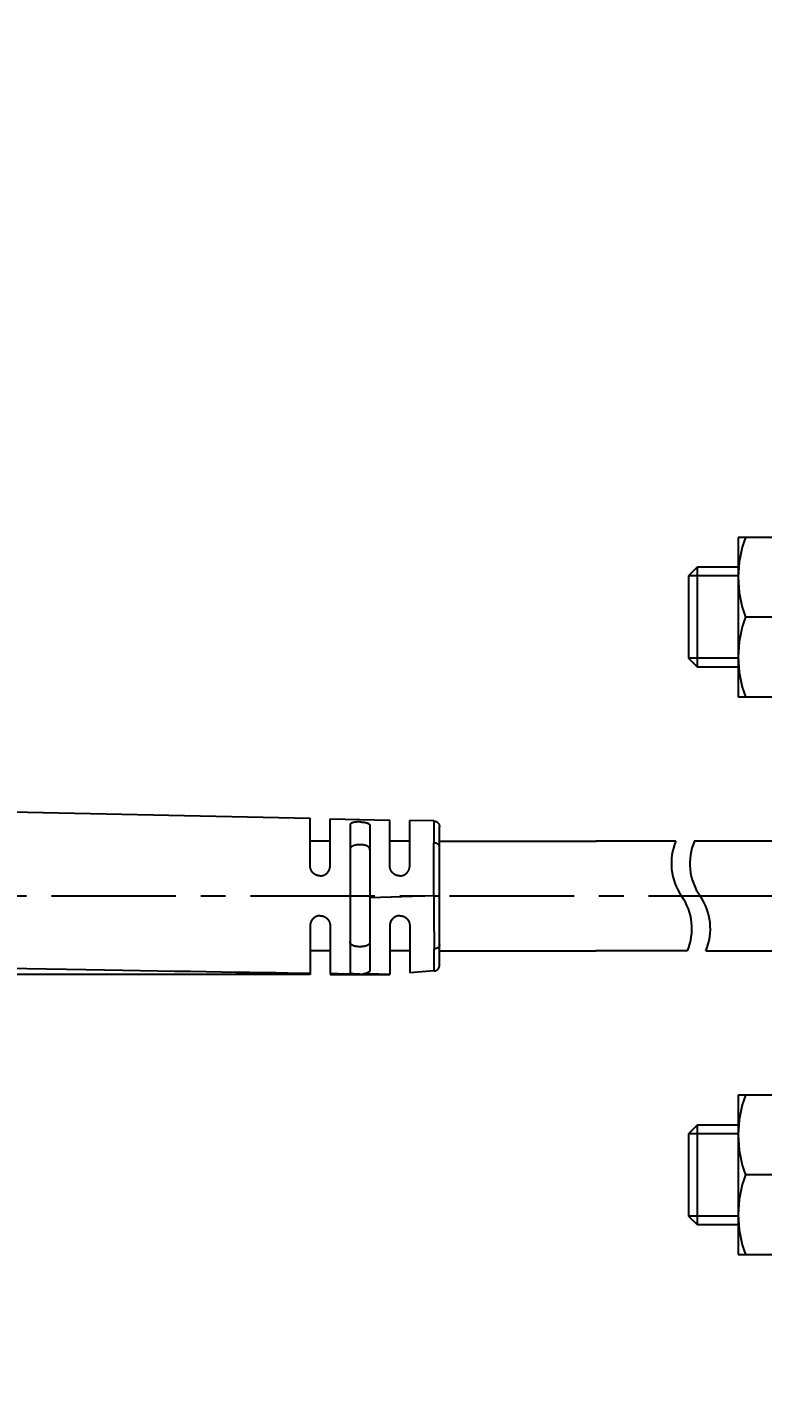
# Model space of a CAD drawing. Header units: inches. Extents: x 0 to 77285, y -118 to 40065.
# Drawn here: x 17143.4 to 17180.3, y 23681.6 to 23749.2 of the extents above; entities that cross this region are included whole.
import ezdxf

# ---------------------------------------------------------------- set-up
doc = ezdxf.new("R2010")
doc.units = ezdxf.units.IN
doc.header["$LTSCALE"] = 5
doc.header["$MEASUREMENT"] = 0
doc.linetypes.add('CENTER', pattern=[2, 1.25, -0.25, 0.25, -0.25])
doc.linetypes.add('HIDDEN', pattern=[0.375, 0.25, -0.125])
for name, color, linetype in [('11', 1, 'CENTER'), ('22', 2, 'HIDDEN'), ('4', 4, 'Continuous'), ('55', 5, 'Continuous'), ('T', 3, 'Continuous')]:
    doc.layers.add(name, color=color, linetype=linetype)
doc.styles.add('SCI', font='')
doc.styles.get('SCI').set_extended_font_data('Gulim')
doc.dimstyles.new('SCH', dxfattribs={"dimtxt": 2.5, "dimasz": 2, "dimexe": 1.25, "dimexo": 0.625, "dimtad": 1, "dimdec": 8, "dimtxsty": 'SCI', "dimcen": 2.5, "dimclrd": 4, "dimclre": 4, "dimclrt": 7, "dimadec": 8, "dimazin": 2, "dimtfac": 1, "dimtdec": 8, "dimtmove": 0, "dimatfit": 3, "dimfxl": 1, "dimarcsym": 0})

# ---------------------------------------------------------------- blocks, each defined once
blk = doc.blocks.new('A$Cd609bd9b')
for p, q in [((-2.75, -312), (-2.75, -317.708)), ((2.75, -317.128), (2.75, -312)), ((2.75, -318.056), (2.75, -322.642)), ((-2.75, -318.636), (-2.75, -322.642)), ((-2.75, -330.504), (-2.75, -322.642)), ((2.75, -330.504), (2.75, -322.642)), ((3.465, -330.504), (-3.465, -330.504)), ((0, -330.789), (0, -330.504)), ((-3.765, -330.798), (-3.791, -332.004)), ((-3.765, -330.798), (-2.667, -330.795)), ((0, -330.789), (0.097, -334.004)), ((3.764, -330.78), (3.864, -332.004)), ((-1.509, -332.004), (-3.791, -332.004)), ((-2.762, -333.004), (-2.762, -332.004)), ((1.491, -332.004), (3.864, -332.004)), ((2.738, -333.004), (2.738, -332.004)), ((-3.877, -336.004), (-3.812, -333.004)), ((-1.509, -333.004), (-3.812, -333.004)), ((1.491, -333.004), (3.942, -333.004)), ((3.942, -336.004), (3.942, -333.004)), ((-3.536, -334.004), (3.731, -334.004)), ((-3.562, -335.004), (3.817, -335.004)), ((-1.509, -336.004), (-3.877, -336.004)), ((-2.762, -337.004), (-2.762, -336.004)), ((1.491, -336.004), (3.942, -336.004)), ((2.738, -337.004), (2.738, -336.004)), ((-4.361, -358.504), (-3.898, -337.004)), ((-1.509, -337.004), (-3.898, -337.004)), ((1.491, -337.004), (3.942, -337.004)), ((3.942, -337.004), (3.942, -358.504))]:
    blk.add_line(p, q)
for points in [[(-3.765, -330.798), (-3.763, -330.773), (-3.76, -330.75), (-3.755, -330.727), (-3.748, -330.705), (-3.74, -330.683), (-3.729, -330.662), (-3.718, -330.643), (-3.705, -330.624), (-3.69, -330.606), (-3.675, -330.59), (-3.658, -330.574), (-3.64, -330.56), (-3.621, -330.548), (-3.601, -330.537), (-3.58, -330.527), (-3.559, -330.519), (-3.536, -330.513), (-3.513, -330.508), (-3.489, -330.505), (-3.465, -330.504)], [(-2.454, -330.504), (-2.471, -330.505), (-2.488, -330.508), (-2.504, -330.513), (-2.52, -330.519), (-2.535, -330.527), (-2.55, -330.536), (-2.564, -330.547), (-2.577, -330.56), (-2.59, -330.574), (-2.602, -330.589), (-2.613, -330.605), (-2.623, -330.623), (-2.633, -330.641), (-2.641, -330.661), (-2.648, -330.681), (-2.654, -330.703), (-2.659, -330.725), (-2.663, -330.748), (-2.665, -330.771), (-2.667, -330.795)], [(2.446, -330.504), (2.463, -330.505), (2.479, -330.508), (2.495, -330.512), (2.51, -330.518), (2.525, -330.526), (2.539, -330.535), (2.553, -330.545), (2.566, -330.557), (2.579, -330.57), (2.59, -330.584), (2.601, -330.6), (2.612, -330.617), (2.621, -330.634), (2.629, -330.653), (2.637, -330.673), (2.643, -330.693), (2.648, -330.714), (2.653, -330.736), (2.656, -330.759), (2.657, -330.782)], [(3.764, -330.78), (3.761, -330.757), (3.757, -330.734), (3.751, -330.712), (3.743, -330.691), (3.734, -330.671), (3.723, -330.651), (3.711, -330.633), (3.698, -330.615), (3.684, -330.599), (3.668, -330.583), (3.652, -330.569), (3.634, -330.556), (3.615, -330.545), (3.596, -330.534), (3.576, -330.525), (3.555, -330.518), (3.533, -330.512), (3.511, -330.508), (3.488, -330.505), (3.465, -330.504)], [(0, -330.789), (-0.154, -330.789), (-0.306, -330.789), (-0.457, -330.79), (-0.606, -330.79), (-0.754, -330.79), (-0.9, -330.791), (-1.043, -330.791), (-1.185, -330.791), (-1.324, -330.792), (-1.461, -330.792), (-1.596, -330.792), (-1.727, -330.793), (-1.856, -330.793), (-1.982, -330.793), (-2.105, -330.794), (-2.224, -330.794), (-2.34, -330.794), (-2.453, -330.795), (-2.562, -330.795), (-2.667, -330.795)], [(0, -330.789), (0.144, -330.788), (0.289, -330.788), (0.435, -330.788), (0.58, -330.787), (0.726, -330.787), (0.871, -330.787), (1.015, -330.786), (1.157, -330.786), (1.299, -330.785), (1.438, -330.785), (1.575, -330.785), (1.709, -330.785), (1.84, -330.784), (1.969, -330.784), (2.093, -330.784), (2.215, -330.783), (2.332, -330.783), (2.445, -330.783), (2.553, -330.782), (2.657, -330.782)], [(3.764, -330.78), (3.715, -330.78), (3.665, -330.78), (3.615, -330.78), (3.563, -330.78), (3.512, -330.78), (3.459, -330.78), (3.406, -330.78), (3.353, -330.781), (3.298, -330.781), (3.243, -330.781), (3.188, -330.781), (3.131, -330.781), (3.074, -330.781), (3.017, -330.781), (2.958, -330.782), (2.9, -330.782), (2.84, -330.782), (2.78, -330.782), (2.719, -330.782), (2.657, -330.782)], [(-1.009, -332.504), (-1.009, -332.491), (-1.009, -332.478), (-1.01, -332.465), (-1.011, -332.452), (-1.013, -332.439), (-1.015, -332.426), (-1.017, -332.413), (-1.02, -332.4), (-1.023, -332.388), (-1.026, -332.375), (-1.029, -332.362), (-1.033, -332.35), (-1.037, -332.337), (-1.042, -332.325), (-1.047, -332.313), (-1.052, -332.301), (-1.057, -332.289), (-1.063, -332.278), (-1.069, -332.266), (-1.075, -332.255), (-1.078, -332.251), (-1.08, -332.246), (-1.083, -332.241), (-1.086, -332.237), (-1.089, -332.232), (-1.092, -332.227), (-1.095, -332.223), (-1.098, -332.218), (-1.101, -332.214), (-1.105, -332.21), (-1.108, -332.205), (-1.111, -332.201), (-1.114, -332.196), (-1.118, -332.192), (-1.121, -332.188), (-1.125, -332.184), (-1.128, -332.18), (-1.132, -332.176), (-1.135, -332.172), (-1.139, -332.167), (-1.143, -332.163), (-1.147, -332.159), (-1.151, -332.155), (-1.155, -332.151), (-1.159, -332.147), (-1.163, -332.143), (-1.167, -332.139), (-1.171, -332.135), (-1.175, -332.132), (-1.179, -332.128), (-1.184, -332.124), (-1.188, -332.121), (-1.192, -332.117), (-1.197, -332.113), (-1.201, -332.11), (-1.206, -332.106), (-1.21, -332.103), (-1.215, -332.1), (-1.219, -332.096), (-1.224, -332.093), (-1.228, -332.09), (-1.233, -332.087), (-1.237, -332.084), (-1.242, -332.081), (-1.247, -332.078), (-1.251, -332.075), (-1.256, -332.073), (-1.261, -332.07), (-1.266, -332.067), (-1.271, -332.064), (-1.275, -332.062), (-1.28, -332.059), (-1.285, -332.057), (-1.29, -332.054), (-1.295, -332.052), (-1.3, -332.05), (-1.305, -332.047), (-1.31, -332.045), (-1.315, -332.043), (-1.32, -332.041), (-1.327, -332.038), (-1.334, -332.036), (-1.341, -332.033), (-1.348, -332.031), (-1.355, -332.028), (-1.362, -332.026), (-1.369, -332.024), (-1.376, -332.022), (-1.383, -332.02), (-1.391, -332.018), (-1.398, -332.017), (-1.405, -332.015), (-1.412, -332.014), (-1.419, -332.012), (-1.427, -332.011), (-1.434, -332.01), (-1.441, -332.009), (-1.449, -332.008), (-1.456, -332.007), (-1.463, -332.006), (-1.465, -332.006), (-1.468, -332.006), (-1.47, -332.006), (-1.472, -332.005), (-1.474, -332.005), (-1.477, -332.005), (-1.479, -332.005), (-1.481, -332.005), (-1.484, -332.005), (-1.486, -332.005), (-1.488, -332.005), (-1.49, -332.004), (-1.493, -332.004), (-1.495, -332.004), (-1.497, -332.004), (-1.5, -332.004), (-1.502, -332.004), (-1.504, -332.004), (-1.506, -332.004), (-1.509, -332.004)], [(0.991, -332.504), (0.991, -332.502), (0.991, -332.499), (0.991, -332.497), (0.991, -332.494), (0.992, -332.492), (0.992, -332.489), (0.992, -332.487), (0.992, -332.484), (0.992, -332.482), (0.992, -332.479), (0.992, -332.477), (0.992, -332.474), (0.992, -332.472), (0.993, -332.47), (0.993, -332.467), (0.993, -332.465), (0.993, -332.462), (0.993, -332.46), (0.994, -332.457), (0.994, -332.455), (0.995, -332.447), (0.996, -332.439), (0.997, -332.431), (0.998, -332.423), (0.999, -332.416), (1.001, -332.408), (1.002, -332.4), (1.004, -332.392), (1.006, -332.384), (1.008, -332.377), (1.01, -332.369), (1.012, -332.361), (1.015, -332.354), (1.017, -332.346), (1.02, -332.339), (1.022, -332.331), (1.025, -332.324), (1.028, -332.317), (1.031, -332.309), (1.034, -332.302), (1.036, -332.297), (1.039, -332.292), (1.041, -332.287), (1.044, -332.281), (1.046, -332.276), (1.049, -332.271), (1.052, -332.266), (1.055, -332.261), (1.057, -332.256), (1.06, -332.251), (1.063, -332.246), (1.066, -332.241), (1.069, -332.236), (1.073, -332.231), (1.076, -332.226), (1.079, -332.222), (1.082, -332.217), (1.086, -332.212), (1.089, -332.207), (1.092, -332.203), (1.096, -332.198), (1.099, -332.194), (1.103, -332.189), (1.107, -332.185), (1.11, -332.18), (1.114, -332.176), (1.118, -332.172), (1.122, -332.167), (1.126, -332.163), (1.13, -332.159), (1.134, -332.155), (1.138, -332.151), (1.142, -332.147), (1.146, -332.143), (1.15, -332.139), (1.154, -332.135), (1.159, -332.131), (1.163, -332.127), (1.167, -332.123), (1.172, -332.12), (1.176, -332.116), (1.18, -332.113), (1.184, -332.11), (1.189, -332.106), (1.193, -332.103), (1.197, -332.1), (1.202, -332.097), (1.206, -332.094), (1.21, -332.091), (1.215, -332.088), (1.219, -332.085), (1.224, -332.082), (1.228, -332.079), (1.233, -332.076), (1.238, -332.073), (1.242, -332.071), (1.247, -332.068), (1.252, -332.065), (1.256, -332.063), (1.261, -332.06), (1.272, -332.055), (1.283, -332.05), (1.294, -332.045), (1.305, -332.04), (1.316, -332.036), (1.327, -332.032), (1.339, -332.028), (1.35, -332.025), (1.362, -332.021), (1.374, -332.018), (1.385, -332.016), (1.397, -332.013), (1.409, -332.011), (1.421, -332.009), (1.432, -332.008), (1.444, -332.006), (1.456, -332.005), (1.468, -332.005), (1.48, -332.004), (1.491, -332.004)], [(-1.009, -332.504), (-1.009, -332.507), (-1.009, -332.509), (-1.009, -332.512), (-1.009, -332.514), (-1.009, -332.516), (-1.009, -332.519), (-1.009, -332.521), (-1.009, -332.524), (-1.009, -332.526), (-1.009, -332.529), (-1.009, -332.531), (-1.009, -332.534), (-1.01, -332.536), (-1.01, -332.539), (-1.01, -332.541), (-1.01, -332.544), (-1.01, -332.546), (-1.011, -332.549), (-1.011, -332.551), (-1.011, -332.554), (-1.012, -332.561), (-1.013, -332.569), (-1.014, -332.577), (-1.015, -332.585), (-1.017, -332.593), (-1.018, -332.6), (-1.02, -332.608), (-1.021, -332.616), (-1.023, -332.624), (-1.025, -332.631), (-1.027, -332.639), (-1.029, -332.646), (-1.032, -332.654), (-1.034, -332.662), (-1.037, -332.669), (-1.039, -332.676), (-1.042, -332.684), (-1.045, -332.691), (-1.048, -332.698), (-1.051, -332.706), (-1.053, -332.711), (-1.056, -332.716), (-1.058, -332.721), (-1.061, -332.727), (-1.063, -332.732), (-1.066, -332.737), (-1.069, -332.742), (-1.072, -332.747), (-1.075, -332.752), (-1.077, -332.757), (-1.08, -332.762), (-1.083, -332.767), (-1.086, -332.772), (-1.09, -332.777), (-1.093, -332.782), (-1.096, -332.787), (-1.099, -332.791), (-1.103, -332.796), (-1.106, -332.801), (-1.109, -332.805), (-1.113, -332.81), (-1.117, -332.814), (-1.12, -332.819), (-1.124, -332.823), (-1.128, -332.828), (-1.131, -332.832), (-1.135, -332.837), (-1.139, -332.841), (-1.143, -332.845), (-1.147, -332.849), (-1.151, -332.854), (-1.155, -332.858), (-1.159, -332.862), (-1.163, -332.866), (-1.167, -332.87), (-1.172, -332.874), (-1.176, -332.877), (-1.18, -332.881), (-1.185, -332.885), (-1.189, -332.889), (-1.193, -332.892), (-1.197, -332.895), (-1.202, -332.899), (-1.206, -332.902), (-1.21, -332.905), (-1.214, -332.908), (-1.219, -332.912), (-1.223, -332.915), (-1.228, -332.918), (-1.232, -332.921), (-1.237, -332.924), (-1.241, -332.927), (-1.246, -332.929), (-1.25, -332.932), (-1.255, -332.935), (-1.259, -332.938), (-1.264, -332.94), (-1.269, -332.943), (-1.273, -332.945), (-1.278, -332.948), (-1.289, -332.953), (-1.3, -332.958), (-1.311, -332.963), (-1.322, -332.968), (-1.333, -332.972), (-1.345, -332.976), (-1.356, -332.98), (-1.368, -332.984), (-1.379, -332.987), (-1.391, -332.99), (-1.403, -332.993), (-1.415, -332.995), (-1.426, -332.997), (-1.438, -332.999), (-1.45, -333.001), (-1.462, -333.002), (-1.474, -333.003), (-1.485, -333.004), (-1.497, -333.004), (-1.509, -333.004)], [(0.991, -332.504), (0.992, -332.517), (0.992, -332.529), (0.993, -332.542), (0.994, -332.554), (0.996, -332.567), (0.997, -332.58), (0.999, -332.592), (1.002, -332.605), (1.005, -332.617), (1.008, -332.629), (1.011, -332.642), (1.015, -332.654), (1.019, -332.666), (1.023, -332.678), (1.027, -332.69), (1.032, -332.701), (1.037, -332.713), (1.043, -332.724), (1.048, -332.736), (1.054, -332.747), (1.057, -332.751), (1.06, -332.756), (1.062, -332.761), (1.065, -332.766), (1.068, -332.77), (1.071, -332.775), (1.074, -332.779), (1.077, -332.784), (1.08, -332.789), (1.083, -332.793), (1.086, -332.797), (1.09, -332.802), (1.093, -332.806), (1.096, -332.811), (1.1, -332.815), (1.103, -332.819), (1.107, -332.823), (1.11, -332.828), (1.114, -332.832), (1.117, -332.836), (1.121, -332.84), (1.125, -332.844), (1.129, -332.848), (1.133, -332.853), (1.137, -332.857), (1.141, -332.861), (1.145, -332.865), (1.149, -332.869), (1.153, -332.873), (1.158, -332.877), (1.162, -332.88), (1.166, -332.884), (1.171, -332.888), (1.175, -332.891), (1.18, -332.895), (1.184, -332.899), (1.189, -332.902), (1.193, -332.905), (1.198, -332.909), (1.202, -332.912), (1.207, -332.915), (1.212, -332.919), (1.216, -332.922), (1.221, -332.925), (1.226, -332.928), (1.231, -332.931), (1.235, -332.934), (1.24, -332.936), (1.245, -332.939), (1.25, -332.942), (1.255, -332.945), (1.26, -332.947), (1.265, -332.95), (1.27, -332.952), (1.275, -332.955), (1.28, -332.957), (1.285, -332.959), (1.29, -332.962), (1.295, -332.964), (1.3, -332.966), (1.307, -332.969), (1.314, -332.972), (1.321, -332.974), (1.328, -332.977), (1.336, -332.979), (1.343, -332.982), (1.35, -332.984), (1.357, -332.986), (1.364, -332.988), (1.372, -332.99), (1.379, -332.991), (1.386, -332.993), (1.394, -332.994), (1.401, -332.996), (1.408, -332.997), (1.416, -332.998), (1.423, -332.999), (1.43, -333), (1.438, -333.001), (1.445, -333.002), (1.447, -333.002), (1.45, -333.002), (1.452, -333.003), (1.454, -333.003), (1.457, -333.003), (1.459, -333.003), (1.461, -333.003), (1.464, -333.003), (1.466, -333.003), (1.468, -333.004), (1.471, -333.004), (1.473, -333.004), (1.475, -333.004), (1.478, -333.004), (1.48, -333.004), (1.482, -333.004), (1.484, -333.004), (1.487, -333.004), (1.489, -333.004), (1.491, -333.004)], [(3.942, -333.004), (3.941, -333.03), (3.941, -333.062), (3.94, -333.099), (3.939, -333.14), (3.939, -333.186), (3.938, -333.237), (3.937, -333.292), (3.936, -333.352), (3.935, -333.415), (3.934, -333.483), (3.933, -333.554), (3.932, -333.629), (3.93, -333.708), (3.929, -333.79), (3.928, -333.875), (3.926, -333.963), (3.925, -334.054), (3.923, -334.147), (3.922, -334.244), (3.92, -334.342)], [(-3.716, -334.504), (-3.716, -334.502), (-3.716, -334.499), (-3.716, -334.497), (-3.716, -334.494), (-3.716, -334.492), (-3.716, -334.489), (-3.716, -334.487), (-3.716, -334.484), (-3.716, -334.482), (-3.716, -334.479), (-3.715, -334.477), (-3.715, -334.474), (-3.715, -334.472), (-3.715, -334.469), (-3.715, -334.467), (-3.715, -334.465), (-3.715, -334.462), (-3.715, -334.46), (-3.715, -334.457), (-3.714, -334.455), (-3.714, -334.447), (-3.714, -334.439), (-3.713, -334.431), (-3.713, -334.423), (-3.712, -334.415), (-3.712, -334.408), (-3.711, -334.4), (-3.71, -334.392), (-3.71, -334.384), (-3.709, -334.377), (-3.708, -334.369), (-3.707, -334.361), (-3.707, -334.354), (-3.706, -334.346), (-3.705, -334.339), (-3.704, -334.331), (-3.703, -334.324), (-3.702, -334.317), (-3.701, -334.309), (-3.7, -334.302), (-3.699, -334.297), (-3.699, -334.292), (-3.698, -334.286), (-3.697, -334.281), (-3.696, -334.276), (-3.695, -334.271), (-3.694, -334.266), (-3.693, -334.261), (-3.692, -334.255), (-3.692, -334.25), (-3.691, -334.245), (-3.69, -334.241), (-3.689, -334.236), (-3.688, -334.231), (-3.687, -334.226), (-3.686, -334.221), (-3.684, -334.216), (-3.683, -334.212), (-3.682, -334.207), (-3.681, -334.202), (-3.68, -334.198), (-3.679, -334.193), (-3.678, -334.189), (-3.677, -334.184), (-3.675, -334.18), (-3.674, -334.176), (-3.673, -334.171), (-3.672, -334.167), (-3.67, -334.163), (-3.669, -334.158), (-3.668, -334.154), (-3.666, -334.15), (-3.665, -334.146), (-3.664, -334.142), (-3.662, -334.138), (-3.661, -334.134), (-3.659, -334.13), (-3.658, -334.127), (-3.657, -334.123), (-3.655, -334.119), (-3.654, -334.116), (-3.652, -334.112), (-3.651, -334.109), (-3.649, -334.106), (-3.648, -334.103), (-3.647, -334.099), (-3.645, -334.096), (-3.644, -334.093), (-3.642, -334.09), (-3.64, -334.087), (-3.639, -334.084), (-3.637, -334.081), (-3.636, -334.078), (-3.634, -334.076), (-3.633, -334.073), (-3.631, -334.07), (-3.629, -334.068), (-3.628, -334.065), (-3.626, -334.063), (-3.624, -334.06), (-3.621, -334.055), (-3.617, -334.05), (-3.613, -334.045), (-3.609, -334.04), (-3.605, -334.036), (-3.6, -334.032), (-3.596, -334.028), (-3.592, -334.024), (-3.587, -334.021), (-3.583, -334.018), (-3.579, -334.016), (-3.574, -334.013), (-3.569, -334.011), (-3.565, -334.009), (-3.56, -334.008), (-3.556, -334.006), (-3.551, -334.005), (-3.546, -334.005), (-3.541, -334.004), (-3.536, -334.004)], [(-2.317, -334.004), (-2.328, -334.004), (-2.339, -334.005), (-2.349, -334.007), (-2.359, -334.009), (-2.369, -334.011), (-2.378, -334.014), (-2.387, -334.017), (-2.396, -334.021), (-2.405, -334.026), (-2.413, -334.03), (-2.422, -334.036), (-2.429, -334.041), (-2.437, -334.047), (-2.444, -334.054), (-2.452, -334.06), (-2.458, -334.068), (-2.465, -334.075), (-2.472, -334.083), (-2.478, -334.091), (-2.484, -334.1), (-2.492, -334.112), (-2.5, -334.126), (-2.507, -334.141), (-2.514, -334.156), (-2.521, -334.172), (-2.528, -334.189), (-2.534, -334.207), (-2.539, -334.226), (-2.545, -334.245), (-2.55, -334.265), (-2.554, -334.286), (-2.558, -334.308), (-2.562, -334.33), (-2.565, -334.353), (-2.568, -334.377), (-2.57, -334.401), (-2.572, -334.426), (-2.573, -334.451), (-2.574, -334.477), (-2.574, -334.504)], [(2.293, -334.004), (2.304, -334.004), (2.314, -334.005), (2.325, -334.007), (2.335, -334.009), (2.344, -334.011), (2.354, -334.014), (2.363, -334.017), (2.372, -334.021), (2.381, -334.026), (2.389, -334.03), (2.397, -334.036), (2.405, -334.041), (2.413, -334.047), (2.42, -334.054), (2.427, -334.06), (2.434, -334.068), (2.441, -334.075), (2.447, -334.083), (2.453, -334.091), (2.459, -334.1), (2.467, -334.112), (2.475, -334.126), (2.483, -334.141), (2.49, -334.156), (2.497, -334.172), (2.503, -334.189), (2.509, -334.207), (2.515, -334.226), (2.52, -334.245), (2.525, -334.265), (2.53, -334.286), (2.534, -334.308), (2.537, -334.33), (2.541, -334.353), (2.543, -334.377), (2.545, -334.401), (2.547, -334.426), (2.549, -334.451), (2.549, -334.477), (2.55, -334.504)], [(3.731, -334.004), (3.732, -334.004), (3.733, -334.004), (3.734, -334.004), (3.735, -334.004), (3.736, -334.004), (3.737, -334.004), (3.738, -334.004), (3.739, -334.004), (3.74, -334.005), (3.741, -334.005), (3.742, -334.005), (3.742, -334.005), (3.743, -334.005), (3.744, -334.005), (3.745, -334.005), (3.746, -334.005), (3.747, -334.006), (3.748, -334.006), (3.749, -334.006), (3.75, -334.006), (3.753, -334.007), (3.756, -334.008), (3.759, -334.009), (3.762, -334.01), (3.765, -334.011), (3.768, -334.012), (3.771, -334.014), (3.774, -334.015), (3.776, -334.017), (3.779, -334.019), (3.782, -334.02), (3.785, -334.022), (3.788, -334.024), (3.791, -334.027), (3.793, -334.029), (3.796, -334.031), (3.799, -334.034), (3.802, -334.036), (3.804, -334.039), (3.807, -334.042), (3.809, -334.044), (3.811, -334.046), (3.813, -334.048), (3.815, -334.051), (3.817, -334.053), (3.819, -334.055), (3.821, -334.058), (3.823, -334.06), (3.824, -334.063), (3.826, -334.065), (3.828, -334.068), (3.83, -334.071), (3.832, -334.074), (3.834, -334.076), (3.835, -334.079), (3.837, -334.082), (3.839, -334.085), (3.841, -334.088), (3.843, -334.091), (3.844, -334.095), (3.846, -334.098), (3.848, -334.101), (3.85, -334.105), (3.851, -334.108), (3.853, -334.111), (3.855, -334.115), (3.856, -334.118), (3.858, -334.122), (3.86, -334.126), (3.861, -334.129), (3.863, -334.133), (3.865, -334.137), (3.866, -334.141), (3.868, -334.145), (3.869, -334.149), (3.871, -334.153), (3.872, -334.157), (3.874, -334.161), (3.876, -334.165), (3.877, -334.169), (3.878, -334.173), (3.88, -334.177), (3.881, -334.182), (3.883, -334.186), (3.884, -334.19), (3.885, -334.194), (3.887, -334.199), (3.888, -334.203), (3.889, -334.207), (3.891, -334.212), (3.892, -334.216), (3.893, -334.221), (3.894, -334.225), (3.896, -334.23), (3.897, -334.234), (3.898, -334.239), (3.899, -334.243), (3.901, -334.248), (3.902, -334.253), (3.903, -334.258), (3.904, -334.262), (3.905, -334.266), (3.906, -334.27), (3.907, -334.274), (3.908, -334.278), (3.909, -334.282), (3.909, -334.286), (3.91, -334.29), (3.911, -334.295), (3.912, -334.299), (3.913, -334.303), (3.914, -334.307), (3.915, -334.312), (3.916, -334.316), (3.916, -334.32), (3.917, -334.325), (3.918, -334.329), (3.919, -334.333), (3.92, -334.338), (3.92, -334.342)], [(-3.716, -334.504), (-3.716, -334.517), (-3.717, -334.529), (-3.717, -334.542), (-3.717, -334.555), (-3.717, -334.568), (-3.716, -334.58), (-3.716, -334.593), (-3.716, -334.605), (-3.715, -334.618), (-3.715, -334.63), (-3.714, -334.643), (-3.714, -334.655), (-3.713, -334.667), (-3.712, -334.679), (-3.711, -334.691), (-3.71, -334.703), (-3.709, -334.714), (-3.708, -334.726), (-3.706, -334.737), (-3.705, -334.748), (-3.704, -334.753), (-3.703, -334.758), (-3.703, -334.762), (-3.702, -334.767), (-3.701, -334.772), (-3.701, -334.776), (-3.7, -334.781), (-3.699, -334.785), (-3.698, -334.79), (-3.698, -334.794), (-3.697, -334.799), (-3.696, -334.803), (-3.695, -334.808), (-3.694, -334.812), (-3.693, -334.816), (-3.692, -334.82), (-3.692, -334.825), (-3.691, -334.829), (-3.69, -334.833), (-3.689, -334.837), (-3.688, -334.841), (-3.687, -334.846), (-3.686, -334.85), (-3.684, -334.854), (-3.683, -334.858), (-3.682, -334.862), (-3.681, -334.866), (-3.68, -334.87), (-3.679, -334.874), (-3.677, -334.878), (-3.676, -334.881), (-3.675, -334.885), (-3.674, -334.889), (-3.672, -334.892), (-3.671, -334.896), (-3.67, -334.899), (-3.668, -334.903), (-3.667, -334.906), (-3.666, -334.91), (-3.664, -334.913), (-3.663, -334.916), (-3.662, -334.919), (-3.66, -334.922), (-3.659, -334.925), (-3.657, -334.928), (-3.656, -334.931), (-3.654, -334.934), (-3.653, -334.937), (-3.651, -334.94), (-3.65, -334.942), (-3.648, -334.945), (-3.646, -334.948), (-3.645, -334.95), (-3.643, -334.953), (-3.642, -334.955), (-3.64, -334.957), (-3.638, -334.96), (-3.637, -334.962), (-3.635, -334.964), (-3.633, -334.966), (-3.631, -334.969), (-3.628, -334.972), (-3.626, -334.974), (-3.623, -334.977), (-3.621, -334.979), (-3.618, -334.982), (-3.616, -334.984), (-3.613, -334.986), (-3.611, -334.988), (-3.608, -334.99), (-3.605, -334.991), (-3.603, -334.993), (-3.6, -334.995), (-3.597, -334.996), (-3.595, -334.997), (-3.592, -334.998), (-3.589, -334.999), (-3.586, -335), (-3.583, -335.001), (-3.581, -335.002), (-3.58, -335.002), (-3.579, -335.002), (-3.578, -335.003), (-3.577, -335.003), (-3.576, -335.003), (-3.575, -335.003), (-3.574, -335.003), (-3.573, -335.003), (-3.572, -335.003), (-3.571, -335.004), (-3.571, -335.004), (-3.57, -335.004), (-3.569, -335.004), (-3.568, -335.004), (-3.567, -335.004), (-3.566, -335.004), (-3.565, -335.004), (-3.564, -335.004), (-3.563, -335.004), (-3.562, -335.004)], [(-2.574, -334.504), (-2.574, -334.522), (-2.573, -334.54), (-2.573, -334.557), (-2.572, -334.574), (-2.571, -334.591), (-2.57, -334.608), (-2.568, -334.624), (-2.567, -334.639), (-2.565, -334.655), (-2.563, -334.67), (-2.561, -334.684), (-2.558, -334.699), (-2.556, -334.712), (-2.553, -334.726), (-2.55, -334.739), (-2.547, -334.752), (-2.544, -334.764), (-2.541, -334.776), (-2.538, -334.787), (-2.535, -334.798), (-2.528, -334.816), (-2.522, -334.834), (-2.515, -334.851), (-2.507, -334.867), (-2.499, -334.882), (-2.491, -334.897), (-2.482, -334.911), (-2.473, -334.924), (-2.463, -334.936), (-2.452, -334.947), (-2.441, -334.958), (-2.43, -334.967), (-2.417, -334.976), (-2.405, -334.983), (-2.392, -334.989), (-2.378, -334.995), (-2.364, -334.999), (-2.349, -335.002), (-2.333, -335.004), (-2.317, -335.004)], [(2.55, -334.504), (2.549, -334.522), (2.549, -334.54), (2.548, -334.557), (2.548, -334.574), (2.547, -334.591), (2.545, -334.608), (2.544, -334.624), (2.542, -334.639), (2.54, -334.655), (2.538, -334.67), (2.536, -334.684), (2.534, -334.699), (2.531, -334.712), (2.529, -334.726), (2.526, -334.739), (2.523, -334.752), (2.52, -334.764), (2.517, -334.776), (2.514, -334.787), (2.51, -334.798), (2.504, -334.816), (2.498, -334.834), (2.491, -334.851), (2.483, -334.867), (2.475, -334.882), (2.467, -334.897), (2.458, -334.911), (2.448, -334.924), (2.438, -334.936), (2.428, -334.947), (2.417, -334.958), (2.405, -334.967), (2.393, -334.976), (2.38, -334.983), (2.367, -334.989), (2.353, -334.995), (2.339, -334.999), (2.324, -335.002), (2.309, -335.004), (2.293, -335.004)], [(3.922, -334.504), (3.922, -334.531), (3.921, -334.558), (3.921, -334.585), (3.921, -334.61), (3.921, -334.635), (3.921, -334.659), (3.92, -334.683), (3.92, -334.706), (3.919, -334.728), (3.919, -334.75), (3.918, -334.771), (3.918, -334.791), (3.917, -334.81), (3.916, -334.828), (3.916, -334.846), (3.915, -334.862), (3.914, -334.878), (3.913, -334.893), (3.912, -334.907), (3.911, -334.92)], [(3.922, -334.504), (3.922, -334.495), (3.922, -334.485), (3.922, -334.476), (3.921, -334.467), (3.921, -334.458), (3.921, -334.449), (3.921, -334.441), (3.921, -334.432), (3.921, -334.424), (3.921, -334.415), (3.921, -334.407), (3.921, -334.4), (3.921, -334.392), (3.921, -334.384), (3.921, -334.377), (3.921, -334.369), (3.921, -334.362), (3.921, -334.355), (3.921, -334.349), (3.92, -334.342)], [(3.817, -335.004), (3.819, -335.004), (3.821, -335.004), (3.823, -335.004), (3.825, -335.004), (3.826, -335.004), (3.828, -335.003), (3.83, -335.003), (3.832, -335.003), (3.834, -335.002), (3.835, -335.002), (3.837, -335.002), (3.839, -335.001), (3.841, -335.001), (3.842, -335), (3.844, -334.999), (3.846, -334.999), (3.847, -334.998), (3.849, -334.997), (3.851, -334.997), (3.852, -334.996), (3.855, -334.995), (3.857, -334.993), (3.859, -334.992), (3.861, -334.991), (3.863, -334.989), (3.865, -334.987), (3.868, -334.986), (3.87, -334.984), (3.872, -334.982), (3.874, -334.98), (3.876, -334.978), (3.878, -334.976), (3.88, -334.974), (3.882, -334.972), (3.884, -334.97), (3.885, -334.967), (3.887, -334.965), (3.889, -334.962), (3.891, -334.96), (3.893, -334.957), (3.894, -334.955), (3.895, -334.954), (3.896, -334.952), (3.897, -334.95), (3.898, -334.949), (3.899, -334.947), (3.9, -334.945), (3.901, -334.943), (3.901, -334.942), (3.902, -334.94), (3.903, -334.938), (3.904, -334.936), (3.905, -334.934), (3.906, -334.932), (3.907, -334.93), (3.908, -334.928), (3.909, -334.926), (3.91, -334.924), (3.91, -334.922), (3.911, -334.92)], [(3.894, -336.004), (3.895, -335.95), (3.896, -335.895), (3.897, -335.841), (3.897, -335.786), (3.898, -335.732), (3.899, -335.677), (3.9, -335.623), (3.901, -335.568), (3.902, -335.514), (3.903, -335.46), (3.904, -335.406), (3.904, -335.352), (3.905, -335.297), (3.906, -335.243), (3.907, -335.189), (3.908, -335.135), (3.909, -335.081), (3.91, -335.028), (3.91, -334.974), (3.911, -334.92)], [(-1.009, -336.504), (-1.009, -336.491), (-1.009, -336.478), (-1.01, -336.465), (-1.011, -336.452), (-1.013, -336.439), (-1.015, -336.426), (-1.017, -336.413), (-1.02, -336.4), (-1.023, -336.387), (-1.026, -336.374), (-1.03, -336.361), (-1.034, -336.349), (-1.038, -336.336), (-1.042, -336.324), (-1.047, -336.312), (-1.052, -336.3), (-1.058, -336.288), (-1.064, -336.276), (-1.07, -336.265), (-1.076, -336.254), (-1.079, -336.249), (-1.081, -336.244), (-1.084, -336.24), (-1.087, -336.235), (-1.09, -336.231), (-1.093, -336.226), (-1.096, -336.221), (-1.099, -336.217), (-1.102, -336.213), (-1.106, -336.208), (-1.109, -336.204), (-1.112, -336.199), (-1.116, -336.195), (-1.119, -336.191), (-1.122, -336.187), (-1.126, -336.183), (-1.129, -336.178), (-1.133, -336.174), (-1.136, -336.17), (-1.14, -336.166), (-1.144, -336.162), (-1.148, -336.158), (-1.152, -336.154), (-1.156, -336.15), (-1.16, -336.146), (-1.164, -336.142), (-1.168, -336.138), (-1.172, -336.134), (-1.176, -336.131), (-1.18, -336.127), (-1.185, -336.123), (-1.189, -336.12), (-1.193, -336.116), (-1.198, -336.112), (-1.202, -336.109), (-1.207, -336.106), (-1.211, -336.102), (-1.216, -336.099), (-1.22, -336.096), (-1.225, -336.093), (-1.229, -336.089), (-1.234, -336.086), (-1.238, -336.083), (-1.243, -336.08), (-1.248, -336.078), (-1.252, -336.075), (-1.257, -336.072), (-1.262, -336.069), (-1.267, -336.067), (-1.272, -336.064), (-1.276, -336.061), (-1.281, -336.059), (-1.286, -336.056), (-1.291, -336.054), (-1.296, -336.052), (-1.301, -336.049), (-1.306, -336.047), (-1.311, -336.045), (-1.316, -336.043), (-1.321, -336.041), (-1.328, -336.038), (-1.335, -336.035), (-1.342, -336.033), (-1.349, -336.03), (-1.356, -336.028), (-1.363, -336.026), (-1.37, -336.024), (-1.377, -336.022), (-1.384, -336.02), (-1.391, -336.018), (-1.398, -336.016), (-1.405, -336.015), (-1.413, -336.013), (-1.42, -336.012), (-1.427, -336.011), (-1.434, -336.01), (-1.442, -336.009), (-1.449, -336.008), (-1.456, -336.007), (-1.463, -336.006), (-1.466, -336.006), (-1.468, -336.006), (-1.47, -336.006), (-1.472, -336.005), (-1.475, -336.005), (-1.477, -336.005), (-1.479, -336.005), (-1.481, -336.005), (-1.484, -336.005), (-1.486, -336.005), (-1.488, -336.005), (-1.49, -336.004), (-1.493, -336.004), (-1.495, -336.004), (-1.497, -336.004), (-1.5, -336.004), (-1.502, -336.004), (-1.504, -336.004), (-1.506, -336.004), (-1.509, -336.004)], [(0.991, -336.504), (0.991, -336.502), (0.991, -336.499), (0.991, -336.497), (0.991, -336.494), (0.992, -336.492), (0.992, -336.489), (0.992, -336.487), (0.992, -336.484), (0.992, -336.482), (0.992, -336.479), (0.992, -336.477), (0.992, -336.474), (0.992, -336.472), (0.993, -336.47), (0.993, -336.467), (0.993, -336.465), (0.993, -336.462), (0.993, -336.46), (0.994, -336.457), (0.994, -336.455), (0.995, -336.447), (0.996, -336.439), (0.997, -336.431), (0.998, -336.423), (0.999, -336.415), (1.001, -336.408), (1.002, -336.4), (1.004, -336.392), (1.006, -336.384), (1.008, -336.377), (1.01, -336.369), (1.012, -336.361), (1.015, -336.354), (1.017, -336.346), (1.02, -336.339), (1.022, -336.331), (1.025, -336.324), (1.028, -336.316), (1.031, -336.309), (1.034, -336.302), (1.036, -336.297), (1.039, -336.291), (1.041, -336.286), (1.044, -336.281), (1.047, -336.276), (1.049, -336.271), (1.052, -336.265), (1.055, -336.26), (1.058, -336.255), (1.061, -336.25), (1.064, -336.245), (1.067, -336.24), (1.07, -336.235), (1.073, -336.231), (1.076, -336.226), (1.079, -336.221), (1.083, -336.216), (1.086, -336.211), (1.089, -336.207), (1.093, -336.202), (1.096, -336.198), (1.1, -336.193), (1.104, -336.188), (1.107, -336.184), (1.111, -336.179), (1.115, -336.175), (1.119, -336.171), (1.123, -336.166), (1.127, -336.162), (1.131, -336.158), (1.135, -336.154), (1.139, -336.15), (1.143, -336.146), (1.147, -336.142), (1.151, -336.138), (1.156, -336.134), (1.16, -336.13), (1.164, -336.126), (1.169, -336.122), (1.173, -336.119), (1.177, -336.115), (1.182, -336.112), (1.186, -336.108), (1.19, -336.105), (1.195, -336.102), (1.199, -336.099), (1.203, -336.095), (1.208, -336.092), (1.212, -336.089), (1.217, -336.086), (1.222, -336.083), (1.226, -336.08), (1.231, -336.077), (1.235, -336.075), (1.24, -336.072), (1.245, -336.069), (1.249, -336.067), (1.254, -336.064), (1.259, -336.061), (1.264, -336.059), (1.274, -336.054), (1.285, -336.049), (1.296, -336.044), (1.307, -336.039), (1.318, -336.035), (1.329, -336.031), (1.341, -336.028), (1.352, -336.024), (1.363, -336.021), (1.375, -336.018), (1.386, -336.015), (1.398, -336.013), (1.41, -336.011), (1.421, -336.009), (1.433, -336.008), (1.445, -336.006), (1.456, -336.005), (1.468, -336.005), (1.48, -336.004), (1.491, -336.004)], [(-1.009, -336.504), (-1.009, -336.507), (-1.009, -336.509), (-1.009, -336.512), (-1.009, -336.514), (-1.009, -336.516), (-1.009, -336.519), (-1.009, -336.521), (-1.009, -336.524), (-1.009, -336.526), (-1.009, -336.529), (-1.009, -336.531), (-1.009, -336.534), (-1.01, -336.536), (-1.01, -336.539), (-1.01, -336.541), (-1.01, -336.544), (-1.01, -336.546), (-1.011, -336.549), (-1.011, -336.551), (-1.011, -336.554), (-1.012, -336.561), (-1.013, -336.569), (-1.014, -336.577), (-1.015, -336.585), (-1.017, -336.593), (-1.018, -336.6), (-1.02, -336.608), (-1.021, -336.616), (-1.023, -336.623), (-1.025, -336.631), (-1.027, -336.639), (-1.029, -336.646), (-1.032, -336.654), (-1.034, -336.661), (-1.037, -336.669), (-1.039, -336.676), (-1.042, -336.684), (-1.045, -336.691), (-1.048, -336.698), (-1.051, -336.705), (-1.053, -336.711), (-1.056, -336.716), (-1.058, -336.721), (-1.061, -336.726), (-1.063, -336.732), (-1.066, -336.737), (-1.069, -336.742), (-1.072, -336.747), (-1.074, -336.752), (-1.077, -336.757), (-1.08, -336.762), (-1.083, -336.767), (-1.086, -336.772), (-1.089, -336.777), (-1.093, -336.782), (-1.096, -336.786), (-1.099, -336.791), (-1.102, -336.796), (-1.106, -336.8), (-1.109, -336.805), (-1.113, -336.81), (-1.116, -336.814), (-1.12, -336.819), (-1.124, -336.823), (-1.127, -336.828), (-1.131, -336.832), (-1.135, -336.836), (-1.139, -336.841), (-1.143, -336.845), (-1.147, -336.849), (-1.151, -336.853), (-1.155, -336.857), (-1.159, -336.861), (-1.163, -336.865), (-1.167, -336.869), (-1.171, -336.873), (-1.176, -336.877), (-1.18, -336.881), (-1.184, -336.885), (-1.188, -336.888), (-1.193, -336.892), (-1.197, -336.895), (-1.201, -336.898), (-1.205, -336.902), (-1.21, -336.905), (-1.214, -336.908), (-1.218, -336.911), (-1.223, -336.914), (-1.227, -336.917), (-1.231, -336.92), (-1.236, -336.923), (-1.24, -336.926), (-1.245, -336.929), (-1.249, -336.932), (-1.254, -336.934), (-1.258, -336.937), (-1.263, -336.94), (-1.268, -336.942), (-1.272, -336.945), (-1.277, -336.947), (-1.288, -336.953), (-1.299, -336.958), (-1.31, -336.963), (-1.321, -336.968), (-1.333, -336.972), (-1.344, -336.976), (-1.356, -336.98), (-1.367, -336.984), (-1.379, -336.987), (-1.391, -336.99), (-1.402, -336.993), (-1.414, -336.995), (-1.426, -336.997), (-1.438, -336.999), (-1.45, -337.001), (-1.462, -337.002), (-1.473, -337.003), (-1.485, -337.004), (-1.497, -337.004), (-1.509, -337.004)], [(0.991, -336.504), (0.992, -336.516), (0.992, -336.529), (0.993, -336.541), (0.994, -336.553), (0.995, -336.565), (0.997, -336.578), (0.999, -336.59), (1.001, -336.602), (1.004, -336.614), (1.007, -336.626), (1.01, -336.638), (1.013, -336.65), (1.017, -336.662), (1.021, -336.674), (1.025, -336.685), (1.03, -336.697), (1.035, -336.708), (1.04, -336.719), (1.045, -336.73), (1.051, -336.741), (1.054, -336.746), (1.056, -336.751), (1.059, -336.755), (1.062, -336.76), (1.065, -336.765), (1.068, -336.77), (1.071, -336.774), (1.074, -336.779), (1.077, -336.783), (1.08, -336.788), (1.083, -336.792), (1.086, -336.797), (1.089, -336.801), (1.093, -336.806), (1.096, -336.81), (1.099, -336.814), (1.103, -336.819), (1.106, -336.823), (1.11, -336.827), (1.113, -336.831), (1.117, -336.836), (1.121, -336.84), (1.125, -336.844), (1.129, -336.848), (1.133, -336.853), (1.137, -336.857), (1.141, -336.861), (1.145, -336.865), (1.149, -336.869), (1.154, -336.873), (1.158, -336.877), (1.162, -336.881), (1.167, -336.884), (1.171, -336.888), (1.176, -336.892), (1.18, -336.895), (1.185, -336.899), (1.189, -336.902), (1.194, -336.906), (1.198, -336.909), (1.203, -336.913), (1.208, -336.916), (1.212, -336.919), (1.217, -336.922), (1.222, -336.925), (1.227, -336.928), (1.232, -336.931), (1.236, -336.934), (1.241, -336.937), (1.246, -336.94), (1.251, -336.943), (1.256, -336.945), (1.261, -336.948), (1.266, -336.951), (1.271, -336.953), (1.276, -336.956), (1.282, -336.958), (1.287, -336.96), (1.292, -336.963), (1.297, -336.965), (1.304, -336.968), (1.311, -336.971), (1.318, -336.973), (1.326, -336.976), (1.333, -336.978), (1.34, -336.981), (1.348, -336.983), (1.355, -336.985), (1.362, -336.987), (1.37, -336.989), (1.377, -336.991), (1.384, -336.993), (1.392, -336.994), (1.399, -336.996), (1.407, -336.997), (1.414, -336.998), (1.422, -336.999), (1.429, -337), (1.437, -337.001), (1.444, -337.002), (1.447, -337.002), (1.449, -337.002), (1.451, -337.003), (1.454, -337.003), (1.456, -337.003), (1.458, -337.003), (1.461, -337.003), (1.463, -337.003), (1.465, -337.003), (1.468, -337.004), (1.47, -337.004), (1.473, -337.004), (1.475, -337.004), (1.477, -337.004), (1.48, -337.004), (1.482, -337.004), (1.484, -337.004), (1.487, -337.004), (1.489, -337.004), (1.491, -337.004)], [(3.612, -353.336), (3.63, -352.278), (3.647, -351.243), (3.663, -350.23), (3.68, -349.241), (3.696, -348.275), (3.711, -347.334), (3.726, -346.418), (3.741, -345.527), (3.755, -344.662), (3.768, -343.823), (3.781, -343.011), (3.794, -342.227), (3.806, -341.47), (3.818, -340.743), (3.829, -340.044), (3.84, -339.375), (3.85, -338.736), (3.86, -338.127), (3.869, -337.55), (3.878, -337.004)]]:
    blk.add_lwpolyline(points)
for centre, start, end in [((1.636, -319.749), 66.97326, 125.05559), ((-1.636, -315.086), 246.97326, 305.05559), ((1.636, -320.677), 66.97326, 125.05559), ((-1.636, -316.014), 246.97326, 305.05559)]:
    blk.add_arc(centre, 2.848, start, end)
blk = doc.blocks.new('A$C9632139dE')
for p, q in [((-5, -3), (-5, 0)), ((41, 0), (-5, 0)), ((41, -3), (41, 0)), ((41, -3), (-5, -3)), ((-4.8, -6), (-4.8, -3)), ((40.8, -6), (40.8, -3)), ((40.8, -6), (-4.8, -6)), ((-3, -8.5), (-3, -6)), ((39, -8.5), (39, -6)), ((39, -8.5), (-3, -8.5)), ((-1, -9.5), (-1, -8.5)), ((-1, -8.5), (9, -8.5)), ((9, -8.5), (9, -9.5)), ((27, -9.5), (27, -8.5)), ((27, -8.5), (37, -8.5)), ((37, -8.5), (37, -9.5)), ((9, -9.5), (-1, -9.5)), ((0, -9.5), (0, -13.5)), ((8, -9.5), (0, -9.5)), ((4, -9.5), (4, -13.143)), ((8, -13.5), (8, -9.5)), ((37, -9.5), (27, -9.5)), ((28, -9.5), (28, -13.5)), ((36, -9.5), (28, -9.5)), ((32, -9.5), (32, -13.143)), ((36, -13.5), (36, -9.5)), ((0, -13.5), (8, -13.5)), ((1.5, -13.5), (1.5, -15.567)), ((6.5, -15.567), (6.5, -13.5)), ((28, -13.5), (36, -13.5)), ((29.5, -13.5), (29.5, -15.567)), ((34.5, -15.567), (34.5, -13.5)), ((1.5, -15.567), (1.933, -16)), ((1.5, -15.567), (6.5, -15.567)), ((1.933, -16), (6.067, -16)), ((6.067, -16), (6.5, -15.567)), ((29.5, -15.567), (29.933, -16)), ((29.5, -15.567), (34.5, -15.567)), ((29.933, -16), (34.067, -16)), ((34.067, -16), (34.5, -15.567))]:
    blk.add_line(p, q)
for centre in [(2, -7.723), (6, -7.723), (30, -7.723), (34, -7.723)]:
    blk.add_arc(centre, 5.777, 249.74384, 290.25616)
at = {"layer": '11'}
for p, q in [((0, -4), (0, 1)), ((18, -9.5), (18, 1)), ((36, -4), (36, 1))]:
    blk.add_line(p, q, dxfattribs=at)
at = {"layer": '22'}
for p, q in [((11.95, -8.5), (11.95, 0)), ((24.05, 0), (24.05, -8.5)), ((-2.65, -3), (-2.65, 0)), ((2.65, 0), (2.65, -3)), ((33.35, -3), (33.35, 0)), ((38.65, 0), (38.65, -3))]:
    blk.add_line(p, q, dxfattribs=at)
at = {"layer": 'T'}
for p, q in [((1.933, -13.5), (1.933, -16)), ((6.067, -13.5), (6.067, -16)), ((29.933, -13.5), (29.933, -16)), ((34.067, -13.5), (34.067, -16))]:
    blk.add_line(p, q, dxfattribs=at)
blk = doc.blocks.new('A$Cc0d0dede')
at = {"layer": '4'}
blk.add_blockref('A$C9632139dE', (-18, -207), dxfattribs=at)
at = {"layer": '55'}
blk.add_blockref('A$Cd609bd9b', (0, 95), dxfattribs=at)
blk = doc.blocks.new('A$C2eb6e688')
at = {"layer": '11'}
blk.add_line((0, -5252), (0, -277), dxfattribs=at)
blk = doc.blocks.new('*D367')
at = {"color": 4, "lineweight": -2, "transparency": 16777216}
for p, q in [((12554.65, 23925.55), (12554.65, 29140.675)), ((21064.65, 23433.05), (21064.65, 29140.675)), ((12714.65, 29040.675), (20904.65, 29040.675))]:
    blk.add_line(p, q, dxfattribs=at)
at = {"color": 4, "transparency": 16777216}
for points in [[(12714.65, 29067.342), (12714.65, 29014.009), (12554.65, 29040.675)], [(20904.65, 29067.342), (20904.65, 29014.009), (21064.65, 29040.675)]]:
    blk.add_solid(points, dxfattribs=at)
at = {"layer": 'Defpoints', "color": 0, "transparency": 16777216}
for p in [(21064.65, 29040.675), (12554.65, 23875.55), (21064.65, 23383.05)]:
    blk.add_point(p, dxfattribs=at)
at = {"color": 7, "transparency": 16777216, "insert": (16809.65, 29193.472), "char_height": 200, "attachment_point": 5, "style": 'SCI'}
blk.add_mtext('8510', dxfattribs=at)
blk = doc.blocks.new('*D374')
at = {"color": 4, "lineweight": -2, "transparency": 16777216}
for p, q in [((12554.65, 23925.55), (12554.65, 30215.876)), ((37924.65, 23433.05), (37924.65, 30215.876)), ((12714.65, 30115.876), (37764.65, 30115.876))]:
    blk.add_line(p, q, dxfattribs=at)
at = {"color": 4, "transparency": 16777216}
for points in [[(12714.65, 30142.543), (12714.65, 30089.21), (12554.65, 30115.876)], [(37764.65, 30142.543), (37764.65, 30089.21), (37924.65, 30115.876)]]:
    blk.add_solid(points, dxfattribs=at)
at = {"layer": 'Defpoints', "color": 0, "transparency": 16777216}
for p in [(37924.65, 30115.876), (12554.65, 23875.55), (37924.65, 23383.05)]:
    blk.add_point(p, dxfattribs=at)
at = {"color": 7, "transparency": 16777216, "insert": (25239.65, 30268.539), "char_height": 200, "attachment_point": 5, "style": 'SCI'}
blk.add_mtext('25370', dxfattribs=at)

msp = doc.modelspace()

# ---------------------------------------------------------------- block references
at = {"rotation": 270}
for name, p in [('A$C2eb6e688', (17976.6497809, 23705.55047629)), ('A$Cc0d0dede', (17399.65170498, 23705.55047629))]:
    msp.add_blockref(name, p, dxfattribs=at)

# ---------------------------------------------------------------- dimensions: what is measured, and where the dimension line sits
for base, p2, picture, middle in [((37924.649780898, 30115.8761734788), (37924.649780898, 23383.0504762948), '*D374', (25239.649780898, 30268.5392893244)), ((21064.649780898, 29040.6754827387), (21064.649780898, 23383.0504762948), '*D367', (16809.649780898, 29193.4717543765))]:
    dim = msp.add_linear_dim(base=base, p1=(12554.649780898, 23875.5504762968), p2=p2, dimstyle='SCH', override={"dimscale": 80})
    dim.commit()
    dim.dimension.update_dxf_attribs({"geometry": picture, "text_midpoint": middle})

doc.saveas('drawing.dxf')
